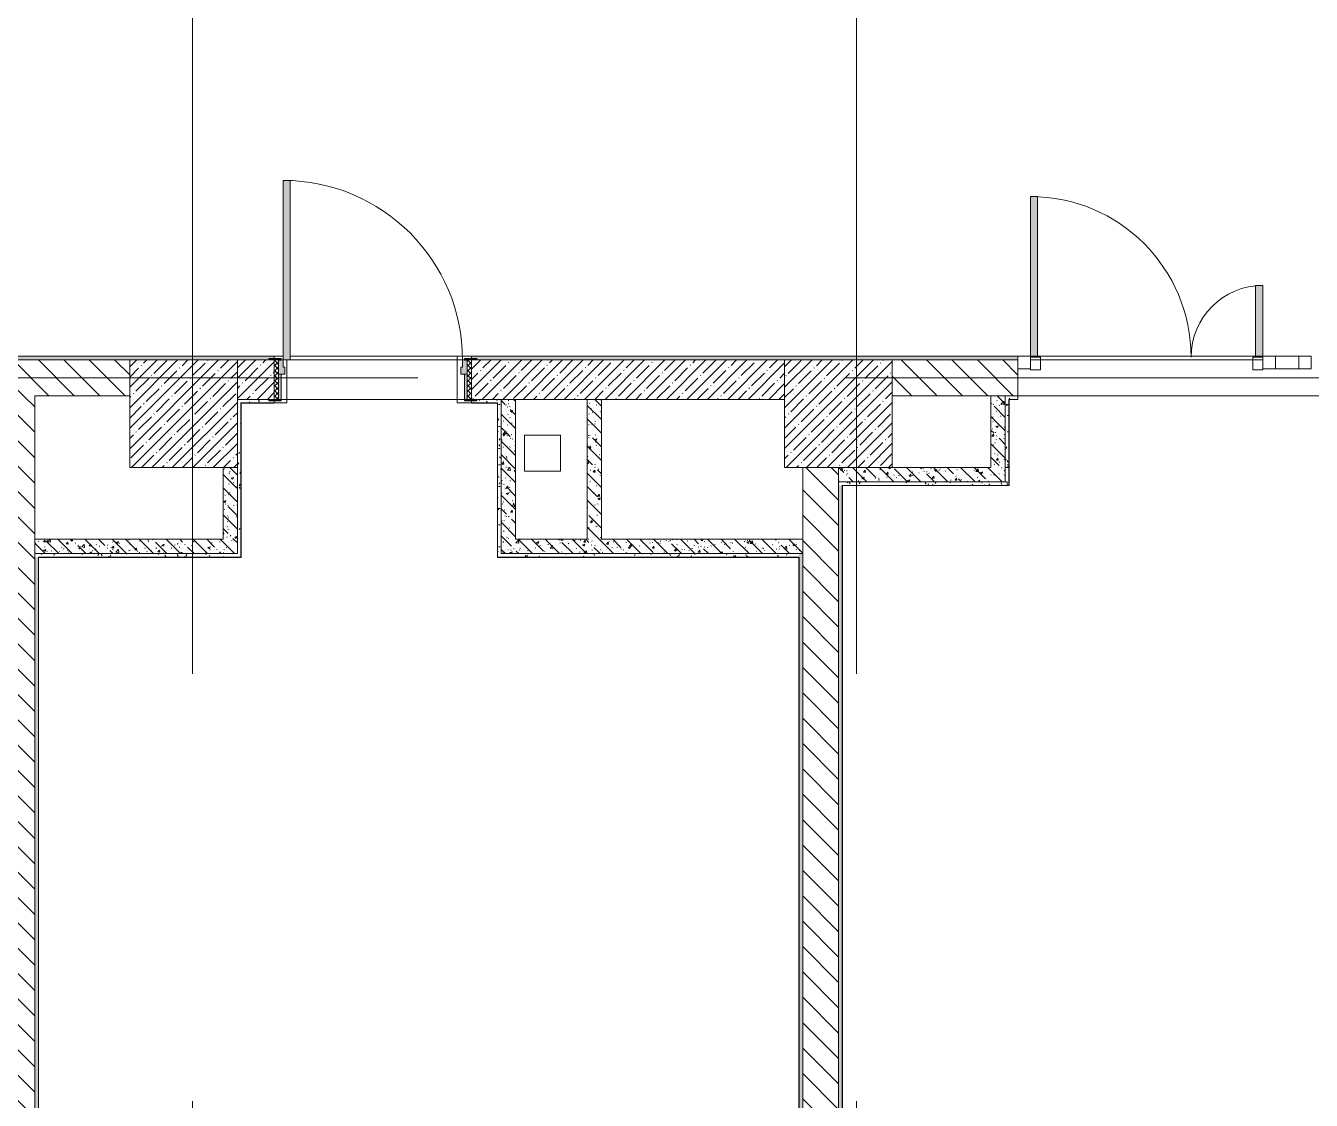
# Model space of a CAD drawing. Header units: millimetres. Extents: x -8624 to 194831, y -8553 to 29000.
# Drawn here: x 162034 to 169199, y 3774 to 9762 of the extents above; entities that cross this region are included whole.
import ezdxf

# ---------------------------------------------------------------- set-up
doc = ezdxf.new("R2010")
doc.units = ezdxf.units.MM
doc.linetypes.add('Осевая', pattern=[15875, 3175, -2381.25, 7937.5, -2381.25])
for name, color, linetype, lineweight, true_color in [('A-DETL-GENF-6', 7, 'Continuous', 9, 0xaaaaaa), ('A-DOOR-4', 7, 'Continuous', 9, 0xaaaaaa), ('A-DOOR-5', 7, 'Continuous', 9, 0xe2e2e2), ('A-DOOR-FRAM-4', 7, 'Continuous', 9, 0xe2e2e2), ('A-DOOR-FRAM-5', 7, 'Continuous', 9, 0xaaaaaa), ('A-FLOR-3', 7, 'Continuous', 9, 0xaaaaaa), ('I-WALL-6', 7, 'Continuous', 9, 0x787878), ('I-WALL-7', 9, 'Continuous', 9, 0x808080)]:
    doc.layers.add(name, color=color, linetype=linetype, lineweight=lineweight, true_color=true_color)
for name, color, linetype, lineweight in [('A-GLAZ-CURT-2', 7, 'Continuous', 9), ('A-GLAZ-CWMG-3', 7, 'Continuous', 9), ('A-WALL-5', 7, 'Continuous', 13), ('I-WALL-5', 7, 'Continuous', 9), ('S-COLS-2', 7, 'Continuous', 9), ('Оси-2', 7, 'Осевая', 9)]:
    doc.layers.add(name, color=color, linetype=linetype, lineweight=lineweight)
pattern_1 = [(135, (137053.74, 0), (-70.71068, -70.71068), [])]
pattern_2 = [(135, (137053.74, 0), (-75.43415, -75.43415), [106.68, -17.78, 3.556, -17.78]), (135, (137053.74, 75.39), (-75.43415, -75.43415), []), (50, (137053.74, 0), (127.5292, -11.15758), [13.335, -146.685]), (355, (137053.74, 0), (-24.66966, 133.74), [10.668, -117.348]), (100.451, (137064.37, -0.93), (102.85973, 122.5818), [11.333, -124.663]), (46.184, (137053.74, 35.56), (189.75516, -29.4304), [20.002, -220.027]), (96.636, (137069.56, 33.1), (166.1822, 173.1996), [17, -186.995]), (351.184, (137053.74, 35.56), (166.1839, 173.1976), [16.002, -176.022]), (21, (137071.52, 26.67), (106.13027, -71.58603), [13.335, -146.685]), (326, (137071.52, 26.67), (43.2619, 128.93175), [10.668, -117.348]), (71.451, (137080.37, 20.7), (149.39198, 57.34505), [11.333, -124.663]), (37.5, (137053.745, 0), (2.16223, 59.18836), [3.353, -112.573, 3.353, -115.773, -117.792]), (37.5, (137053.745, 0), (2.16223, 59.18836), [-235.052, 3.353, -114.44]), (7.5, (137053.745, 0), (46.77386, 70.12615), [3.353, -64.567, 3.353, -109.906, -44.894]), (7.5, (137053.745, 0), (46.77386, 70.12615), [-181.178, 3.353, -41.542]), (327.5, (137014.096, 0), (94.91367, -4.01009), [3.353, -41.097, 3.353, -135.331, -184.023]), (327.5, (137014.096, 0), (94.91367, -4.01009), [-183.134, 3.353, -180.67]), (317.5, (136996.32, 0), (103.69057, 17.79882), [3.353, -54.432, 3.353, -88.748, -130.683]), (317.5, (136996.32, 0), (103.69057, 17.79882), [-149.885, 3.353, -127.33])]
pattern_3 = [(0, (137053.745, 0), (121.92, 30.48), [10.058, -81.382, 10.058, -81.382, -487.68]), (0, (137053.745, 0), (121.92, 30.48), [-182.88, 10.058, -172.822, 10.058, -81.382, -213.36]), (0, (137053.745, 0), (121.92, 30.48), [-457.2, 10.058, -50.902, 10.058, -142.342]), (120, (137099.465, 15.24), (-87.356454, 90.345817), [10.058, -81.382, 10.058, -81.382, -487.68]), (120, (137099.465, 15.24), (-87.356454, 90.345817), [-182.88, 10.058, -172.822, 10.058, -81.382, -213.36]), (120, (137099.465, 15.24), (-87.356454, 90.345817), [-457.2, 10.058, -50.902, 10.058, -142.342]), (240, (137114.705, 76.2), (-34.563546, -120.825817), [10.058, -81.382, 10.058, -81.382, -487.68]), (240, (137114.705, 76.2), (-34.563546, -120.825817), [-182.88, 10.058, -172.822, 10.058, -81.382, -213.36]), (240, (137114.705, 76.2), (-34.563546, -120.825817), [-457.2, 10.058, -50.902, 10.058, -142.342])]

# ---------------------------------------------------------------- blocks, each defined once
blk = doc.blocks.new('BSC_Колонна _Прямоугольная - 600х600-23286269-План зашивки приборов отопления в осях 3 этажа 1-12')
at = {"layer": 'S-COLS-2'}
h = blk.add_hatch(dxfattribs=at)
h.set_pattern_fill('FP_119', color=256, style=0, pattern_type=2)
h.set_pattern_definition([(45, (-29509.74, -7600), (-57.02463, 57.02463), []), (45, (-29452.72, -7600), (-57.02463, 57.02463), [100.806, -20.161, 3.353, -16.808])])
h.paths.add_polyline_path([(-300, -300), (300, -300), (300, 300), (-300, 300)])
for p, q in [((300, 300), (-300, 300)), ((-300, 300), (-300, -300)), ((300, -300), (300, 300)), ((-300, -300), (300, -300))]:
    blk.add_line(p, q, dxfattribs=at)
blk = doc.blocks.new('BSC_Колонна _Прямоугольная - 600х600-V153-План зашивки приборов отопления в осях 3 этажа 1-12')
at = {"layer": 'S-COLS-2'}
h = blk.add_hatch(dxfattribs=at)
h.set_pattern_fill('FP_123', color=256, style=0, pattern_type=2)
h.set_pattern_definition([(45, (-25860, -7600), (-57.02463, 57.02463), []), (45, (-25802.975, -7600), (-57.02463, 57.02463), [100.806, -20.161, 3.353, -16.808])])
h.paths.add_polyline_path([(-300, -300), (300, -300), (300, 300), (-300, 300)])
for p, q in [((300, 300), (-300, 300)), ((-300, 300), (-300, -300)), ((300, -300), (300, 300)), ((-300, -300), (300, -300))]:
    blk.add_line(p, q, dxfattribs=at)
blk = doc.blocks.new('110_Дверь_СКБ_1Ст_Внутренняя1 - Д-4_п__1100x2100h_административные помещения-32218723-План зашивки приборов отопления в осях 3 этажа 1-12')
at = {"layer": 'A-DOOR-4'}
h = blk.add_hatch(dxfattribs=at)
h.set_pattern_fill('FP_47', color=256, style=0, pattern_type=2)
h.set_pattern_definition([(135, (1751.41, 174.685), (-14.14214, -14.14214), []), (225, (1751.41, 174.685), (14.14214, -14.14214), [])])
h.paths.add_polyline_path([(562.5, -110), (562.5, 110), (537.5, 110), (537.5, -110)])
at = {"layer": 'A-DOOR-5'}
h = blk.add_hatch(color=256, dxfattribs=at)
h.paths.add_polyline_path([(537.5, 30), (537.5, 110), (512.5, 110), (512.5, 70), (502.5, 70), (502.5, 30)])
h.paths.add_polyline_path([(-477.5, 30), (-477.5, 70), (-487.5, 70), (-487.5, 110), (-512.5, 110), (-512.5, 30), (-493.9, 30)])
at = {"layer": 'A-DOOR-FRAM-4'}
for points in [[(-447.5, 110), (-447.5, 1110), (-487.5, 1110), (-487.5, 110)], [(-497.5, 110), (-497.5, 118), (-567.5, 118), (-567.5, 110)], [(-497.5, 109), (-497.5, 110), (-512.5, 109)], [(592.5, 110), (592.5, 118), (522.5, 118), (522.5, 110)], [(537.5, 109), (537.5, 110), (522.5, 109)], [(-497.5, -110), (-497.5, 30), (-512.5, 30), (-512.5, -110)], [(537.5, -110), (537.5, 30), (522.5, 30), (522.5, -110)], [(-497.5, -118), (-497.5, -110), (-567.5, -110), (-567.5, -118)], [(592.5, -118), (592.5, -110), (522.5, -110), (522.5, -118)]]:
    blk.add_hatch(color=256, dxfattribs=at).paths.add_polyline_path(points)
at = {"layer": 'A-DOOR-FRAM-5'}
h = blk.add_hatch(dxfattribs=at)
h.set_pattern_fill('FP_48', color=256, style=0, pattern_type=2)
h.set_pattern_definition([(45, (-371.384, 174.685), (-14.1421, 14.1421), []), (135, (-371.384, 174.685), (-14.1421, -14.1421), [])])
h.paths.add_polyline_path([(-512.5, -110), (-512.5, 110), (-537.5, 110), (-537.5, -110)])
at = {"layer": 'A-DOOR-4'}
for p, q in [((-487.5, 1110), (-487.5, 110)), ((-447.5, 1110), (-487.5, 1110)), ((-447.5, 110), (-447.5, 1110)), ((-487.5, 110), (-447.5, 110))]:
    blk.add_line(p, q, dxfattribs=at)
blk.add_arc((-487.5, 110), 1000, 360, 90, dxfattribs=at)
at = {"layer": 'A-DOOR-FRAM-5'}
for p, q in [((-497.5, 118), (-567.5, 118)), ((-567.5, 118), (-567.5, 110)), ((-567.5, 110), (-497.5, 110)), ((-512.5, 110), (-537.5, 110)), ((-537.5, 110), (-537.5, -110)), ((-487.5, 110), (-512.5, 110)), ((-512.5, 110), (-512.5, 30)), ((-512.5, -110), (-512.5, 110)), ((-497.5, 110), (-512.5, 110)), ((-512.5, 110), (-512.5, 109)), ((-512.5, 109), (-497.5, 109)), ((-497.5, 110), (-497.5, 118)), ((-497.5, 109), (-497.5, 110)), ((-487.5, 70), (-487.5, 110)), ((512.5, 110), (512.5, 70)), ((537.5, 110), (512.5, 110)), ((592.5, 118), (522.5, 118)), ((522.5, 118), (522.5, 110)), ((537.5, 110), (522.5, 110)), ((522.5, 110), (522.5, 109)), ((522.5, 110), (592.5, 110)), ((522.5, 109), (537.5, 109)), ((537.5, 30), (537.5, 110)), ((562.5, 110), (537.5, 110)), ((537.5, 110), (537.5, -110)), ((537.5, 109), (537.5, 110)), ((562.5, -110), (562.5, 110)), ((592.5, 110), (592.5, 118)), ((-512.5, 30), (-477.5, 30)), ((-497.5, 30), (-512.5, 30)), ((-512.5, 30), (-512.5, -110)), ((-497.5, -110), (-497.5, 30)), ((-477.5, 70), (-487.5, 70)), ((-477.5, 30), (-477.5, 70)), ((512.5, 70), (502.5, 70)), ((502.5, 70), (502.5, 30)), ((502.5, 30), (537.5, 30)), ((537.5, 30), (522.5, 30)), ((522.5, 30), (522.5, -110)), ((537.5, -110), (537.5, 30)), ((-497.5, -110), (-567.5, -110)), ((-567.5, -110), (-567.5, -118)), ((-567.5, -118), (-497.5, -118)), ((-537.5, -110), (-512.5, -110)), ((-512.5, -110), (-497.5, -110)), ((-497.5, -118), (-497.5, -110)), ((522.5, -110), (537.5, -110)), ((592.5, -110), (522.5, -110)), ((522.5, -110), (522.5, -118)), ((522.5, -118), (592.5, -118)), ((537.5, -110), (562.5, -110)), ((592.5, -118), (592.5, -110))]:
    blk.add_line(p, q, dxfattribs=at)
blk = doc.blocks.new('Дверь_Витражная_остекление_ - ДВН_ДАО_Главный вход_1200 в свету-31742133-План зашивки приборов отопления в осях 3 этажа 1-12')
at = {"layer": 'A-DOOR-5'}
for points in [[(-647.5, 30), (-607.5, 30), (-607.5, 925), (-647.5, 925), (-647.5, 35)], [(607.5, 30), (647.5, 30), (647.5, 430), (607.5, 430), (607.5, 35)]]:
    blk.add_hatch(color=256, dxfattribs=at).paths.add_polyline_path(points)
at = {"layer": 'A-DETL-GENF-6'}
for p, q in [((-607.5, 925), (-647.5, 925)), ((-647.5, 925), (-647.5, 35)), ((-607.5, 30), (-607.5, 925)), ((647.5, 430), (607.5, 430)), ((607.5, 430), (607.5, 30)), ((647.5, 35), (647.5, 430)), ((-647.5, 30), (-607.5, 30)), ((-592.5, 30), (-647.5, 30)), ((-592.5, -40), (-592.5, 30)), ((592.5, -40), (592.5, 30)), ((592.5, 30), (647.5, 30)), ((607.5, 30), (647.5, 30)), ((-647.5, -35), (-647.5, -40)), ((-647.5, -40), (-592.5, -40)), ((647.5, -40), (592.5, -40)), ((647.5, -35), (647.5, -40))]:
    blk.add_line(p, q, dxfattribs=at)
at = {"layer": 'A-DOOR-4'}
for p, q in [((-647.5, 925), (-647.5, 35)), ((647.5, 430), (647.5, 35))]:
    blk.add_line(p, q, dxfattribs=at)
for centre, radius, start, end in [((-647.5, 30), 895, 360, 90), ((647.5, 30), 400, 90, 180)]:
    blk.add_arc(centre, radius, start, end, dxfattribs=at)
blk = doc.blocks.new('Системная панель - Стемалит - 40мм-32257327-План зашивки приборов отопления в осях 3 этажа 1-12')
at = {"layer": 'A-GLAZ-CURT-2'}
for p, q in [((65, 35), (-65, 35)), ((-65, 35), (-65, -35)), ((65, -35), (65, 35)), ((-65, -35), (65, -35))]:
    blk.add_line(p, q, dxfattribs=at)
blk = doc.blocks.new('Прямоугольный импост - 50 x 70 мм-31687886-План зашивки приборов отопления в осях 3 этажа 1-12')
at = {"layer": 'A-GLAZ-CWMG-3'}
for p, q in [((-35, 35), (35, 35)), ((-35, -35), (-35, 35)), ((35, 35), (35, -35)), ((35, -35), (-35, -35))]:
    blk.add_line(p, q, dxfattribs=at)
blk = doc.blocks.new('Прямоугольный импост - 50 x 70 мм-31701779-План зашивки приборов отопления в осях 3 этажа 1-12')
at = {"layer": 'A-GLAZ-CWMG-3'}
for p, q in [((0, 35), (-70, 35)), ((-70, 35), (-70, -35)), ((0, -35), (0, 35)), ((-70, -35), (0, -35))]:
    blk.add_line(p, q, dxfattribs=at)
blk = doc.blocks.new('Прямоугольный импост - 50 x 70 мм-31702100-План зашивки приборов отопления в осях 3 этажа 1-12')
at = {"layer": 'A-GLAZ-CWMG-3'}
for p, q in [((-35, 35), (35, 35)), ((-35, -35), (-35, 35)), ((35, 35), (35, -35)), ((35, -35), (-35, -35))]:
    blk.add_line(p, q, dxfattribs=at)

msp = doc.modelspace()

# ---------------------------------------------------------------- hatches: boundary and pattern name
at = {"layer": 'I-WALL-5'}
h = msp.add_hatch(dxfattribs=at)
h.set_pattern_fill('FP_126', color=256, style=0, pattern_type=2)
h.set_pattern_definition(pattern_1)
h.paths.add_polyline_path([(161536.2, 7700), (162613.7, 7700), (162613.7, 7900), (161104.7, 7900), (161104.7, 7700)])
h.paths.add_polyline_path([(159610.1, 7700), (159664.7, 7700), (159664.7, 7900), (159573.7, 7900), (159573.7, 7700)])
h = msp.add_hatch(dxfattribs=at)
h.set_pattern_fill('FP_128', color=256, style=0, pattern_type=2)
h.set_pattern_definition([(45, (137053.745, 0), (-57.02463, 57.02463), []), (45, (137110.77, 0), (-57.02463, 57.02463), [100.806, -20.161, 3.353, -16.808])])
h.paths.add_polyline_path([(166263.5, 7680), (166263.5, 7900), (164518.7, 7900), (164518.7, 7680), (165388.5, 7680)])
h.paths.add_polyline_path([(163213.7, 7680), (163418.7, 7680), (163418.7, 7900), (163213.7, 7900)])
h = msp.add_hatch(dxfattribs=at)
h.set_pattern_fill('FP_126', color=256, style=0, pattern_type=2)
h.set_pattern_definition(pattern_1)
h.paths.add_polyline_path([(175019.1, 7700), (175043.7, 7700), (175043.7, 7900), (173063.7, 7900), (173063.7, 7830), (171863.7, 7830), (171863.7, 7900), (170663.7, 7900), (170663.7, 7700), (174377.1, 7700)])
h.paths.add_polyline_path([(167493.5, 7700), (167563.7, 7700), (167563.7, 7900), (166863.5, 7900), (166863.5, 7700), (167413.5, 7700)])
h = msp.add_hatch(dxfattribs=at)
h.set_pattern_fill('FP_126', color=256, style=0, pattern_type=2)
h.set_pattern_definition(pattern_1)
h.paths.add_polyline_path([(161884.5, 100), (162084.5, 100), (162084.5, 7700), (161884.5, 7700), (161884.5, 140)])
h = msp.add_hatch(dxfattribs=at)
h.set_pattern_fill('FP_126', color=256, style=0, pattern_type=2)
h.set_pattern_definition(pattern_1)
h.paths.add_polyline_path([(166564.5, 500), (166564.5, 7300), (166364.5, 7300), (166364.5, 500), (166561.3, 500)])
at = {"layer": 'I-WALL-6'}
h = msp.add_hatch(dxfattribs=at)
h.set_pattern_fill('FP_133', color=256, style=0, pattern_type=2)
h.set_pattern_definition(pattern_2)
h.paths.add_polyline_path([(164763.5, 6820), (164763.5, 7680), (164683.5, 7680), (164683.5, 6820)])
h = msp.add_hatch(dxfattribs=at)
h.set_pattern_fill('FP_133', color=256, style=0, pattern_type=2)
h.set_pattern_definition(pattern_2)
h.paths.add_polyline_path([(165243.5, 6900), (165243.5, 7680), (165163.5, 7680), (165163.5, 6900)])
h = msp.add_hatch(dxfattribs=at)
h.set_pattern_fill('FP_133', color=256, style=0, pattern_type=2)
h.set_pattern_definition(pattern_2)
h.paths.add_polyline_path([(167493.5, 7300), (167493.5, 7700), (167413.5, 7700), (167413.5, 7300)])
h = msp.add_hatch(dxfattribs=at)
h.set_pattern_fill('FP_133', color=256, style=0, pattern_type=2)
h.set_pattern_definition(pattern_2)
h.paths.add_polyline_path([(163213.7, 6820), (163213.7, 7300), (163133.7, 7300), (163133.7, 6820)])
h = msp.add_hatch(dxfattribs=at)
h.set_pattern_fill('FP_133', color=256, style=0, pattern_type=2)
h.set_pattern_definition(pattern_2)
h.paths.add_polyline_path([(167493.5, 7220), (167493.5, 7300), (166564.5, 7300), (166564.5, 7220), (167314.6, 7220)])
h = msp.add_hatch(dxfattribs=at)
h.set_pattern_fill('FP_133', color=256, style=0, pattern_type=2)
h.set_pattern_definition(pattern_2)
h.paths.add_polyline_path([(163133.7, 6820), (163133.7, 6900), (162084.5, 6900), (162084.5, 6820), (162820.3, 6820)])
h = msp.add_hatch(dxfattribs=at)
h.set_pattern_fill('FP_133', color=256, style=0, pattern_type=2)
h.set_pattern_definition(pattern_2)
h.paths.add_polyline_path([(166344.5, 6820), (166364.5, 6820), (166364.5, 6900), (164763.5, 6900), (164763.5, 6820), (165388.5, 6820)])
at = {"layer": 'I-WALL-7'}
h = msp.add_hatch(dxfattribs=at)
h.set_pattern_fill('FP_148', color=256, style=0, pattern_type=2)
h.set_pattern_definition(pattern_3)
h.paths.add_polyline_path([(175341.4, 7900), (175341.4, 7920), (170063.7, 7920), (170063.7, 7900), (175340.1, 7900)])
h.paths.add_polyline_path([(167314.6, 7900), (167563.7, 7900), (167563.7, 7920), (164518.7, 7920), (164518.7, 7908), (164548.7, 7908), (164548.7, 7900), (166863.5, 7900)])
h.paths.add_polyline_path([(162613.7, 7900), (163388.7, 7900), (163388.7, 7908), (163418.7, 7908), (163418.7, 7920), (161104.7, 7920), (161104.7, 7900), (162178.3, 7900)])
h.paths.add_polyline_path([(159563.7, 7900), (159664.7, 7900), (159664.7, 7920), (152063, 7920), (152063, 7900), (158968, 7900)])
h.paths.add_polyline_path([(150623, 7900), (150623, 7920), (143583.7, 7920), (143583.7, 7900), (149979.4, 7900)])
h.paths.add_polyline_path([(140990.9, 7900), (141083.7, 7900), (141083.7, 7920), (140338.7, 7920), (140338.7, 7908), (140393.7, 7908), (140393.7, 7900), (140783.7, 7900)])
h.paths.add_polyline_path([(138883.7, 7900), (138883.7, 7908), (138938.7, 7908), (138938.7, 7920), (138303.7, 7920), (138303.7, 7900), (138422.7, 7900)])
h = msp.add_hatch(dxfattribs=at)
h.set_pattern_fill('FP_148', color=256, style=0, pattern_type=2)
h.set_pattern_definition(pattern_3)
h.paths.add_polyline_path([(163213.7, 6800), (163233.7, 6800), (163233.7, 7680), (163213.7, 7680), (163213.7, 6820)])
h = msp.add_hatch(dxfattribs=at)
h.set_pattern_fill('FP_148', color=256, style=0, pattern_type=2)
h.set_pattern_definition(pattern_3)
h.paths.add_polyline_path([(164662.5, 7660), (164663.5, 7660), (164663.5, 7680), (164548.7, 7680), (164548.7, 7672), (164518.7, 7672), (164518.7, 7660), (164548.7, 7660)])
h.paths.add_polyline_path([(163418.7, 7660), (163418.7, 7672), (163388.7, 7672), (163388.7, 7680), (163233.7, 7680), (163234.7, 7660), (163388.7, 7660)])
h = msp.add_hatch(dxfattribs=at)
h.set_pattern_fill('FP_148', color=256, style=0, pattern_type=2)
h.set_pattern_definition(pattern_3)
h.paths.add_polyline_path([(164663.5, 6820), (164683.5, 6820), (164683.5, 7680), (164663.5, 7680), (164663.5, 6979.3)])
h = msp.add_hatch(dxfattribs=at)
h.set_pattern_fill('FP_148', color=256, style=0, pattern_type=2)
h.set_pattern_definition(pattern_3)
h.paths.add_polyline_path([(167513.5, 7300), (167513.5, 7700), (167493.5, 7700), (167493.5, 7300)])
h = msp.add_hatch(dxfattribs=at)
h.set_pattern_fill('FP_148', color=256, style=0, pattern_type=2)
h.set_pattern_definition(pattern_3)
h.paths.add_polyline_path([(167563.7, 7680), (167563.7, 7700), (167513.5, 7700), (167514.5, 7680)])
h = msp.add_hatch(dxfattribs=at)
h.set_pattern_fill('FP_148', color=256, style=0, pattern_type=2)
h.set_pattern_definition(pattern_3)
h.paths.add_polyline_path([(167503.5, 7200), (167503.5, 7220), (166564.5, 7220), (166564.5, 7200), (167314.6, 7200)])
h = msp.add_hatch(dxfattribs=at)
h.set_pattern_fill('FP_148', color=256, style=0, pattern_type=2)
h.set_pattern_definition(pattern_3)
h.paths.add_polyline_path([(166584.5, 500), (166584.5, 7200), (166564.5, 7200), (166564.5, 500), (166571.1, 500)])
h = msp.add_hatch(dxfattribs=at)
h.set_pattern_fill('FP_148', color=256, style=0, pattern_type=2)
h.set_pattern_definition(pattern_3)
h.paths.add_polyline_path([(163213.7, 6800), (163213.7, 6820), (162084.5, 6820), (162084.5, 6800), (162820.3, 6800)])
h = msp.add_hatch(dxfattribs=at)
h.set_pattern_fill('FP_148', color=256, style=0, pattern_type=2)
h.set_pattern_definition(pattern_3)
h.paths.add_polyline_path([(166343.5, 6800), (166344.5, 6800), (166344.5, 6820), (164663.5, 6820), (164663.5, 6800), (165388.5, 6800)])
h = msp.add_hatch(dxfattribs=at)
h.set_pattern_fill('FP_148', color=256, style=0, pattern_type=2)
h.set_pattern_definition(pattern_3)
h.paths.add_polyline_path([(166344.5, 520), (166364.5, 520), (166364.5, 6820), (166344.5, 6820), (166344.5, 521)])
h = msp.add_hatch(dxfattribs=at)
h.set_pattern_fill('FP_148', color=256, style=0, pattern_type=2)
h.set_pattern_definition(pattern_3)
h.paths.add_polyline_path([(162104.5, 100), (162104.5, 6800), (162084.5, 6800), (162084.5, 100)])

# ---------------------------------------------------------------- linework, layer by layer
at = {"layer": 'A-FLOR-3'}
for p, q in [((163418.7, 7920), (163468.7, 7920)), ((163488.7, 7900), (163488.7, 7660)), ((164518.7, 7920), (163508.7, 7920)), ((164438.7, 7660), (164438.7, 7920)), ((167633.7, 7920), (168928.7, 7920)), ((163234.7, 7660), (163234.7, 6800)), ((163488.7, 7660), (163418.7, 7660)), ((164518.7, 7660), (164438.7, 7660)), ((164813.7, 7480), (165013.7, 7480)), ((164813.7, 7280), (164813.7, 7480)), ((165013.7, 7480), (165013.7, 7280)), ((165013.7, 7280), (164813.7, 7280))]:
    msp.add_line(p, q, dxfattribs=at)
at = {"layer": 'A-WALL-5'}
for p, q in [((163388.7, 7680), (163213.7, 7680)), ((164763.5, 7680), (164548.7, 7680)), ((165243.5, 7680), (165163.5, 7680)), ((167563.7, 7700), (167413.5, 7700)), ((167513.5, 7300), (167513.5, 7680)), ((167563.7, 7680), (167513.5, 7680)), ((163233.7, 6800), (163233.7, 7660)), ((163418.7, 7660), (163233.7, 7660)), ((164663.5, 7660), (164518.7, 7660)), ((164663.5, 7660), (164663.5, 6820)), ((166564.5, 7300), (166564.5, 7200)), ((166584.5, 7200), (167503.5, 7200)), ((166584.5, 7200), (166584.5, 520)), ((162084.5, 6900), (162084.5, 100)), ((166364.5, 6900), (166364.5, 500)), ((166364.5, 6820), (164763.5, 6820)), ((162104.5, 6800), (162104.5, 400)), ((166344.5, 6800), (164663.5, 6800)), ((166344.5, 520), (166344.5, 6800))]:
    msp.add_line(p, q, dxfattribs=at)
at = {"layer": 'I-WALL-5'}
for p, q in [((163418.7, 7921), (161104.7, 7921)), ((163418.7, 7920), (161104.7, 7920)), ((161104.7, 7900), (162613.7, 7900)), ((163388.7, 7900), (163213.7, 7900)), ((163418.7, 7908), (163418.7, 7921)), ((163508.7, 7900), (164468.7, 7900)), ((164518.7, 7921), (164518.7, 7908)), ((167563.7, 7921), (164518.7, 7921)), ((167563.7, 7920), (164518.7, 7920)), ((166263.5, 7900), (164548.7, 7900)), ((167563.7, 7900), (166863.5, 7900)), ((167563.7, 7679), (167563.7, 7921)), ((167633.7, 7900), (168928.7, 7900)), ((162084.5, 6900), (162084.5, 7700)), ((162084.5, 7700), (162613.7, 7700)), ((163418.7, 7659), (163418.7, 7672)), ((164478.7, 7680), (163458.7, 7680)), ((164518.7, 7672), (164518.7, 7659)), ((164683.5, 7680), (164683.5, 6820)), ((164763.5, 7680), (165163.5, 7680)), ((164763.5, 6900), (164763.5, 7680)), ((165163.5, 7680), (165163.5, 6900)), ((165243.5, 7680), (166263.5, 7680)), ((165243.5, 6900), (165243.5, 7680)), ((166863.5, 7700), (167413.5, 7700)), ((167413.5, 7700), (167413.5, 7300)), ((167493.5, 7700), (167493.5, 7220)), ((167514.5, 7199), (167514.5, 7679)), ((167514.5, 7679), (167563.7, 7679)), ((170063.7, 7700), (167563.7, 7700)), ((163234.7, 7659), (163418.7, 7659)), ((164518.7, 7659), (164662.5, 7659)), ((164662.5, 7659), (164662.5, 6799)), ((163133.7, 7300), (163133.7, 6900)), ((163213.7, 6820), (163213.7, 7300)), ((166364.5, 7300), (166364.5, 6900)), ((167413.5, 7300), (166863.5, 7300)), ((167493.5, 7300), (167513.5, 7300)), ((167513.5, 7300), (167513.5, 7200)), ((167503.5, 7220), (166564.5, 7220)), ((166564.5, 500), (166564.5, 7200)), ((166585.5, 7199), (167514.5, 7199)), ((166585.5, 521), (166585.5, 7199)), ((167503.5, 7200), (167503.5, 7220)), ((167513.5, 7200), (167503.5, 7200)), ((163133.7, 6900), (162084.5, 6900)), ((165163.5, 6900), (164763.5, 6900)), ((166364.5, 6900), (165243.5, 6900)), ((162084.5, 6820), (163213.7, 6820)), ((164663.5, 6820), (164663.5, 6800)), ((164683.5, 6820), (164763.5, 6820)), ((162104.5, 6800), (163233.7, 6800)), ((162105.5, 6799), (163234.7, 6799)), ((162105.5, 400), (162105.5, 6799)), ((163234.7, 6799), (163234.7, 6800)), ((164662.5, 6799), (166343.5, 6799)), ((166343.5, 6799), (166343.5, 521))]:
    msp.add_line(p, q, dxfattribs=at)
at = {"layer": 'Оси-2'}
for p, q in [((162963.7, 593.7), (162963.7, 24898.1)), ((166663.7, 593.7), (166663.7, 24898.1)), ((134851.3, 7800), (173313.7, 7800))]:
    msp.add_line(p, q, dxfattribs=at)

# ---------------------------------------------------------------- block references
at = {"layer": 'A-DOOR-4'}
for name, p in [('110_Дверь_СКБ_1Ст_Внутренняя1 - Д-4_п__1100x2100h_административные помещения-32218723-План зашивки приборов отопления в осях 3 этажа 1-12', (163956.2, 7790)), ('Дверь_Витражная_остекление_ - ДВН_ДАО_Главный вход_1200 в свету-31742133-План зашивки приборов отопления в осях 3 этажа 1-12', (168281.2, 7885))]:
    msp.add_blockref(name, p, dxfattribs=at)
at = {"layer": 'A-GLAZ-CURT-2'}
msp.add_blockref('Системная панель - Стемалит - 40мм-32257327-План зашивки приборов отопления в осях 3 этажа 1-12', (169063.7, 7885), dxfattribs=at)
at = {"layer": 'A-GLAZ-CWMG-3', "rotation": 180}
msp.add_blockref('Прямоугольный импост - 50 x 70 мм-31701779-План зашивки приборов отопления в осях 3 этажа 1-12', (167563.7, 7885), dxfattribs=at)
at = {"layer": 'A-GLAZ-CWMG-3', "extrusion": (0, 0, -1), "rotation": 180}
for name, p in [('Прямоугольный импост - 50 x 70 мм-31687886-План зашивки приборов отопления в осях 3 этажа 1-12', (-168963.7, 7885)), ('Прямоугольный импост - 50 x 70 мм-31702100-План зашивки приборов отопления в осях 3 этажа 1-12', (-169163.7, 7885))]:
    msp.add_blockref(name, p, dxfattribs=at)
at = {"layer": 'S-COLS-2'}
for name, p in [('BSC_Колонна _Прямоугольная - 600х600-V153-План зашивки приборов отопления в осях 3 этажа 1-12', (162913.7, 7600)), ('BSC_Колонна _Прямоугольная - 600х600-23286269-План зашивки приборов отопления в осях 3 этажа 1-12', (166563.5, 7600))]:
    msp.add_blockref(name, p, dxfattribs=at)

doc.saveas('drawing.dxf')
